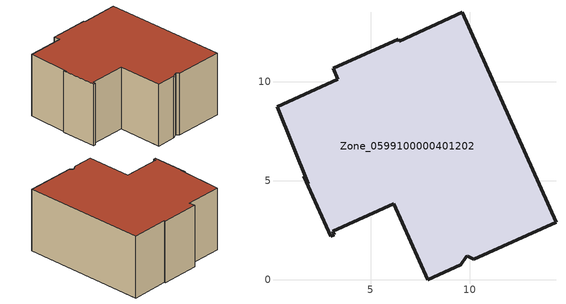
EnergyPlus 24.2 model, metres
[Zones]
Zone_0599100000401202
 floor ground (C_G): 9.83,1.14 9.55,0.74 7.89,0 6.18,3.83 3.07,2.44 3.15,2.27 2.98,2.19 1.61,5.23 1.85,4.85 0.26,8.75 3.35,10.14 3.11,10.68 6.39,12.15 6.44,12.04 9.63,13.51 14.37,2.9 10.2,1.03 9.9,1.17 z0
 wall outside (C_F): 3.15,2.27 3.07,2.44 6.18,3.83 7.89,0 9.55,0.74 9.83,1.14 9.9,1.17 10.2,1.03 14.37,2.9 9.63,13.51 6.44,12.04 6.39,12.15 3.11,10.68 3.35,10.14 0.26,8.75 1.85,4.85 1.61,5.23 2.98,2.19 3.15,2.27 z0:5.83
 roof outside (C_R): 0.26,8.75 1.85,4.85 1.61,5.23 2.98,2.19 3.15,2.27 3.07,2.44 6.18,3.83 7.89,0 9.55,0.74 9.83,1.14 9.9,1.17 10.2,1.03 14.37,2.9 9.63,13.51 6.44,12.04 6.39,12.15 3.11,10.68 3.35,10.14 z5.83
[BUILDING]
Pand.0599100000401202: North Axis=0; Terrain=City; Loads Convergence Tolerance Value=0.04; Temperature Convergence Tolerance Value=0.4; Solar Distribution=FullExterior; Maximum Number of Warmup Days=25; Minimum Number of Warmup Days=1
[Site:Location]
Rotterdam.The.Hague.AP_ZH_NLD Design_Conditions: Latitude=51.96; Longitude=4.45; Time Zone=1; Elevation=-4.5
[SITE:GROUNDTEMPERATURE:BUILDINGSURFACE]
18, 18, 18, 18, 18, 18, 18, 18, 18, 18, 18, 18
[MATERIAL] Thermal Absorptance=0.9; Solar Absorptance=0.7; Visible Absorptance=0.7
Name | Roughness | Thickness | Conductivity | Density | Specific Heat
G.D.1992-2005 | MediumSmooth | 0.15 | 0.06 | 540 | 1210
F.D.1992-2005 | Rough | 0.3 | 0.12 | 1920 | 840
R.D.1992-2005 | MediumRough | 0.2 | 0.08 | 1500 | 1000
[CONSTRUCTION]
C_G: G.D.1992-2005
C_F: F.D.1992-2005
C_R: R.D.1992-2005
[ZONE]
Zone_0599100000401202: Type=1; Multiplier=1; Ceiling Height=Autocalculate; Volume=Autocalculate; Floor Area=autocalculate; Part of Total Floor Area=Yes
[ZONEINFILTRATION:DESIGNFLOWRATE]
Infil_Zone_0599100000401202: Zone or ZoneList or Space or SpaceList=Zone_0599100000401202; Schedule=AlwaysOn; Design Flow Rate Calculation Method=Flow/Area; Flow Rate per Floor Area=0.0021; Constant Term Coefficient=1; Temperature Term Coefficient=0; Velocity Term Coefficient=0; Velocity Squared Term Coefficient=0
[HVACTEMPLATE:ZONE:IDEALLOADSAIRSYSTEM]
Zone_0599100000401202: Maximum Heating Supply Air Temperature=50; Minimum Cooling Supply Air Temperature=13; Maximum Heating Supply Air Humidity Ratio=0.0156; Minimum Cooling Supply Air Humidity Ratio=0.0077; Heating Limit=NoLimit; Cooling Limit=NoLimit; Dehumidification Control Type=ConstantSensibleHeatRatio; Cooling Sensible Heat Ratio=0.7; Dehumidification Setpoint=60; Humidification Control Type=None; Humidification Setpoint=30; Outdoor Air Method=None; Outdoor Air Flow Rate per Person=0.00944; Outdoor Air Flow Rate per Zone Floor Area=0; Outdoor Air Flow Rate per Zone=0; Demand Controlled Ventilation Type=None; Outdoor Air Economizer Type=NoEconomizer; Heat Recovery Type=None; Sensible Heat Recovery Effectiveness=0.7; Latent Heat Recovery Effectiveness=0.65
[ZONECONTROL:THERMOSTAT]
ThermostatControl_Zone_0599100000401202: Zone or ZoneList=Zone_0599100000401202; Control Type Schedule=DualSetpointControlType; Control 1=Thermostat_Zone_0599100000401202; Temperature Difference Between Cutout And Setpoint=0
[THERMOSTATSETPOINT:DUALSETPOINT]
Thermostat_Zone_0599100000401202: Heating Setpoint Temperature Schedule=HeatingSetpoint_Zone_0599100000401202; Cooling Setpoint Temperature Schedule=CoolingSetpoint_Zone_0599100000401202
[SCHEDULE:COMPACT]
HeatingSetpoint_Zone_0599100000401202: Through: 12/31, For: AllDays, Until: 24:00, 21
CoolingSetpoint_Zone_0599100000401202: Through: 12/31, For: AllDays, Until: 24:00, 24
DualSetpointControlType: Through: 12/31, For: AllDays, Until: 24:00, 4
AlwaysOn: Through: 12/31, For: AllDays, Until: 24:00, 1
